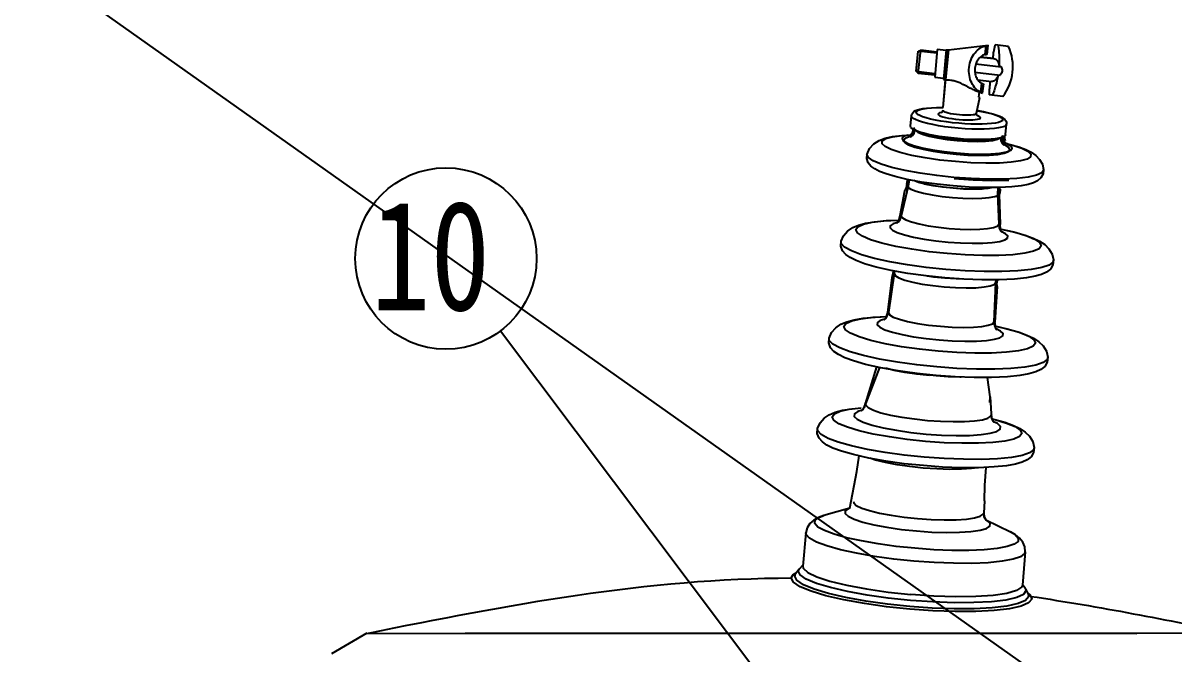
# Model space of a CAD drawing. Header units: millimetres. Extents: x 14764 to 276930, y -11609 to 135619.
# Drawn here: x 256824 to 257333, y 132413 to 132691 of the extents above; entities that cross this region are included whole.
import ezdxf

# ---------------------------------------------------------------- set-up
doc = ezdxf.new("R2010")
doc.units = ezdxf.units.MM
doc.header["$LTSCALE"] = 23.1
doc.layers.get('0').update_dxf_attribs({"linetype": 'CONTINUOUS'})
doc.styles.get("Standard").update_dxf_attribs({"font": 'txt', "width": 0.8})

msp = doc.modelspace()

# ---------------------------------------------------------------- linework, layer by layer
at = {"color": 1}
for p, q in [((256356.4706, 133051.6794), (261130.6565, 129675.6479)), ((257035.3616, 132555.1468), (257189.3991, 132350.7125))]:
    msp.add_line(p, q, dxfattribs=at)
at = {"color": 0, "linetype": 'ByBlock', "lineweight": 25}
for p, q in [((257233.2793, 132679.1936), (257250.807, 132681.2681)), ((257249.4572, 132677.1486), (257249.9099, 132681.128)), ((257250.3499, 132677.2495), (257250.8067, 132681.2647)), ((257259.7897, 132680.7547), (257253.8819, 132681.4268)), ((257218.9685, 132669.633), (257219.9967, 132678.6704)), ((257219.9156, 132669.0166), (257221.058, 132679.0583)), ((257219.9396, 132678.1683), (257221.058, 132679.0582)), ((257228.1972, 132677.7374), (257219.9967, 132678.6704)), ((257228.2438, 132678.2407), (257221.058, 132679.0583)), ((257221.058, 132679.0583), (257228.2438, 132678.2407)), ((257228.348, 132679.3658), (257227.2174, 132667.1526)), ((257232.2575, 132679.0039), (257228.348, 132679.3658)), ((257230.9286, 132653.7998), (257233.2793, 132679.1936)), ((257232.2836, 132679.2857), (257231.0662, 132666.1356)), ((257233.2793, 132679.1936), (257232.062, 132666.0434)), ((257232.2836, 132679.2857), (257233.2793, 132679.1936)), ((257253.4238, 132675.376), (257247.3992, 132676.0614)), ((257247.3992, 132676.0614), (257253.4238, 132675.376)), ((257245.4246, 132673.0311), (257256.5561, 132671.7647)), ((257227.3586, 132668.6784), (257218.9685, 132669.633)), ((257219.0257, 132670.135), (257219.9156, 132669.0166)), ((257227.312, 132668.1751), (257219.9156, 132669.0166)), ((257219.9156, 132669.0166), (257227.312, 132668.1751)), ((257227.2174, 132667.1526), (257231.1269, 132666.7907)), ((257230.9286, 132653.7998), (257232.062, 132666.0434)), ((257231.0662, 132666.1356), (257232.062, 132666.0434)), ((257232.2241, 132665.9852), (257232.062, 132666.0434)), ((257245.0124, 132669.4163), (257256.1448, 132668.1497)), ((257246.2569, 132666.0198), (257252.2813, 132665.3344)), ((257241.7738, 132663.7475), (257241.6674, 132663.7818)), ((257244.768, 132661.4862), (257248.4079, 132660.1807)), ((257247.5652, 132660.5187), (257248.0179, 132664.4981)), ((257248.4083, 132660.184), (257248.8651, 132664.1992)), ((257245.7422, 132651.29), (257247.1753, 132658.2866)), ((257245.7422, 132651.29), (257247.1753, 132658.2866)), ((257246.6824, 132658.3427), (257246.9509, 132660.7032)), ((257246.6824, 132658.3427), (257247.1753, 132658.2866)), ((257257.2764, 132658.6631), (257251.3685, 132659.3353)), ((257230.3852, 132651.6516), (257230.1171, 132651.6104)), ((257216.5795, 132645.5102), (257216.9813, 132650.1035)), ((257246.2666, 132650.1975), (257246.0081, 132650.2852)), ((257258.5392, 132641.8392), (257258.9411, 132646.4325)), ((257212.6579, 132641.4858), (257217.6213, 132641.8125)), ((257212.7673, 132641.5185), (257217.6163, 132641.8054)), ((257216.7755, 132640.9483), (257216.0003, 132640.8082)), ((257217.7432, 132644.1894), (257217.728, 132644.0627)), ((257217.728, 132644.0627), (257217.7777, 132644.168)), ((257219.2331, 132643.4678), (257218.0562, 132643.9955)), ((257257.1261, 132640.7254), (257257.1567, 132640.6131)), ((257257.1638, 132640.7405), (257257.1567, 132640.6131)), ((257258.2931, 132637.108), (257257.5626, 132637.3775)), ((257257.8134, 132639.2398), (257258.0892, 132639.1901)), ((257259.2501, 132637.8237), (257258.5652, 132638.0763)), ((257275.3727, 132626.4273), (257275.3737, 132626.2151)), ((257214.6501, 132620.1442), (257214.8639, 132620.2266)), ((257215.0958, 132622.0594), (257214.7299, 132619.0009)), ((257215.0083, 132621.4043), (257214.768, 132619.4446)), ((257215.8801, 132621.9162), (257215.529, 132619.0538)), ((257213.8945, 132616.9027), (257211.8429, 132605.9902)), ((257215.529, 132619.0538), (257212.487, 132606.0303)), ((257214.7299, 132619.0009), (257215.3106, 132619.7185)), ((257215.3106, 132619.7185), (257215.6254, 132619.8399)), ((257255.1307, 132618.4778), (257254.9796, 132615.6024)), ((257254.9796, 132615.6024), (257255.4926, 132602.2678)), ((257255.0211, 132616.3932), (257255.3101, 132616.219)), ((257255.3101, 132616.219), (257255.7574, 132615.4114)), ((257255.9285, 132618.4921), (257255.7574, 132615.4114)), ((257255.7644, 132615.5372), (257256.1199, 132602.1165)), ((257256.0995, 132617.807), (257255.996, 132615.8377)), ((257256.0374, 132616.6244), (257256.2336, 132616.5061)), ((257211.8429, 132605.9902), (257212.4696, 132606.7647)), ((257212.4696, 132606.7647), (257212.5824, 132606.8082)), ((257205.7541, 132603.8904), (257211.7922, 132604.1423)), ((257255.5337, 132603.0504), (257255.6372, 132602.988)), ((257255.6372, 132602.988), (257256.1199, 132602.1165)), ((257255.8527, 132600.2806), (257256.5505, 132600.1547)), ((257258.4949, 132598.0965), (257256.6234, 132599.0109)), ((257209.3528, 132580.4747), (257206.7902, 132563.2789)), ((257208.9387, 132581.7143), (257208.7864, 132580.4411)), ((257208.7864, 132580.4411), (257209.4362, 132581.2441)), ((257209.4927, 132581.616), (257209.3528, 132580.4747)), ((257208.2807, 132578.809), (257206.3024, 132563.2518)), ((257254.1362, 132576.454), (257253.3792, 132559.2029)), ((257254.9029, 132574.7458), (257253.8549, 132559.0915)), ((257254.2018, 132577.7028), (257254.1415, 132576.5562)), ((257254.1929, 132577.3284), (257254.6934, 132576.4248)), ((257254.7644, 132577.7031), (257254.6934, 132576.4248)), ((257199.9274, 132561.2182), (257206.2017, 132561.547)), ((257200.9798, 132561.3118), (257206.1872, 132561.5269)), ((257206.3024, 132563.2518), (257205.7285, 132561.5079)), ((257206.3024, 132563.2518), (257206.8735, 132563.9575)), ((257253.3365, 132560.0275), (257253.8549, 132559.0915)), ((257256.302, 132555.1323), (257254.4577, 132556.0334)), ((257201.4614, 132539.3245), (257196.5364, 132522.9282)), ((257202.8207, 132539.0192), (257196.6314, 132522.9226)), ((257251.7036, 132526.056), (257250.591, 132534.5913)), ((257251.6007, 132526.0513), (257251.4685, 132523.5353)), ((257251.7036, 132526.056), (257252.2105, 132518.5342)), ((257196.5364, 132522.9282), (257196.0066, 132521.3456)), ((257196.5364, 132522.9282), (257196.6714, 132523.2484)), ((257252.2105, 132518.5342), (257252.3215, 132518.0476)), ((257252.5388, 132516.3944), (257252.3215, 132518.0476)), ((257252.4491, 132516.4144), (257253.2495, 132516.2363)), ((257252.4526, 132516.3887), (257253.8651, 132516.0626)), ((257254.9499, 132514.2411), (257253.1589, 132515.1161)), ((257249.1728, 132480.1308), (257248.8913, 132474.7733)), ((257249.1993, 132480.1321), (257248.9022, 132474.7816)), ((257189.7738, 132476.9917), (257178.2552, 132473.6661)), ((257248.8937, 132474.8189), (257248.9022, 132474.7816)), ((257249.1167, 132473.1264), (257248.9022, 132474.7816)), ((257249.6231, 132472.0958), (257249.1167, 132473.1264)), ((257249.6171, 132472.0951), (257249.8411, 132471.8099)), ((257249.939, 132471.7239), (257249.6231, 132472.0958)), ((257249.8261, 132471.7793), (257260.6953, 132466.4536)), ((257170.2712, 132466.1031), (257168.9817, 132451.3644)), ((257267.2447, 132457.619), (257265.9553, 132442.8803)), ((257164.87, 132447.8293), (257166.163, 132448.4769)), ((257167.2983, 132450.0686), (257165.7627, 132447.9156)), ((257169.015, 132451.7457), (257167.2983, 132450.0686)), ((257267.3881, 132441.3119), (257265.9886, 132443.2613)), ((257267.3881, 132441.3119), (257268.5264, 132438.925))]:
    msp.add_line(p, q, dxfattribs=at)
at = {"color": 0, "linetype": 'ByBlock', "lineweight": 25, "ltscale": 0.5}
for p, q in [((256976.3904, 132421.6953), (256960.6852, 132412.5943)), ((256976.3904, 132421.6953), (257316.6022, 132421.6716)), ((257360.0116, 132421.6953), (257019.7998, 132421.6716))]:
    msp.add_line(p, q, dxfattribs=at)
at = {"color": 0, "linetype": 'ByBlock', "lineweight": 25}
for points in [[(257216.9813, 132650.1035), (257217.1518, 132650.811), (257217.5301, 132651.4575), (257218.0754, 132651.9914), (257218.7484, 132652.4124), (257219.5692, 132652.7586), (257220.6081, 132653.061), (257221.9637, 132653.3311), (257223.7465, 132653.5625), (257225.8232, 132653.7217), (257228.0918, 132653.8031), (257230.5239, 132653.8101), (257230.9286, 132653.7998)], [(257227.5482, 132648.2552), (257225.389, 132648.7262), (257223.4891, 132649.2252), (257221.8871, 132649.7422), (257220.6157, 132650.2665), (257219.7007, 132650.7876), (257219.1608, 132651.2947), (257219.007, 132651.7777), (257219.2423, 132652.2266), (257219.8621, 132652.6323), (257220.8536, 132652.9866), (257222.1968, 132653.2822), (257223.8642, 132653.5131), (257225.8219, 132653.6746), (257228.0301, 132653.7635), (257230.4437, 132653.7778), (257230.9256, 132653.7665)], [(257230.1171, 132651.6104), (257229.4079, 132651.4182), (257228.9635, 132651.1861), (257228.7976, 132650.9211), (257228.915, 132650.6314), (257229.3123, 132650.3257), (257229.9773, 132650.0132), (257230.8899, 132649.7036), (257232.0223, 132649.4062), (257233.3402, 132649.13), (257234.8033, 132648.8835), (257236.3672, 132648.6741), (257237.9822, 132648.5085)], [(257230.8232, 132652.5953), (257230.7102, 132652.1302), (257230.5095, 132651.7819), (257230.3195, 132651.5827), (257230.1974, 132651.495), (257230.1745, 132651.4824)], [(257230.8232, 132652.5953), (257230.8447, 132652.4746), (257231.0774, 132652.2208), (257231.5554, 132651.9574), (257232.2625, 132651.6936), (257233.1747, 132651.4382), (257234.2607, 132651.2001), (257235.4838, 132650.9872), (257236.8021, 132650.8068), (257238.1709, 132650.6652)], [(257238.1709, 132650.6652), (257239.5435, 132650.567), (257240.8731, 132650.5157), (257242.1146, 132650.5129), (257243.2255, 132650.5589), (257244.1681, 132650.652), (257244.9103, 132650.789), (257245.4268, 132650.9654), (257245.7001, 132651.175), (257245.7422, 132651.29)], [(257246.1368, 132650.1124), (257246.1833, 132650.0845), (257246.1594, 132650.1047), (257246.0488, 132650.2219), (257245.901, 132650.4516), (257245.7718, 132650.8164), (257245.7422, 132651.29)], [(257245.8447, 132652.4613), (257246.3213, 132652.3887), (257248.6957, 132651.9555), (257250.8549, 132651.4845), (257252.7548, 132650.9855), (257254.3568, 132650.4685), (257255.6282, 132649.9442), (257256.5432, 132649.4231), (257257.0831, 132648.916), (257257.2369, 132648.433), (257257.0016, 132647.9841), (257256.3818, 132647.5784), (257255.3902, 132647.2241), (257254.0471, 132646.9285), (257252.3797, 132646.6976), (257250.422, 132646.5361)], [(257245.8475, 132652.4938), (257246.3162, 132652.4232), (257248.7267, 132651.9885), (257250.9584, 132651.5084), (257252.9827, 132650.9843), (257254.673, 132650.4488), (257255.9363, 132649.9514), (257256.8892, 132649.4765), (257257.6249, 132648.9956), (257258.2049, 132648.4668), (257258.6412, 132647.8511), (257258.8963, 132647.1574), (257258.9411, 132646.4325)], [(257237.6468, 132644.675), (257234.6643, 132644.9728), (257231.7489, 132645.3377), (257228.9599, 132645.7622), (257226.3542, 132646.2377), (257223.9847, 132646.7546), (257221.8998, 132647.3023), (257220.1419, 132647.8696), (257218.7467, 132648.4451), (257217.7426, 132649.0169), (257217.1501, 132649.5735), (257216.9813, 132650.1035)], [(257237.8355, 132646.8317), (257235.1205, 132647.1028), (257232.4641, 132647.4352), (257229.9226, 132647.822), (257227.5482, 132648.2552)], [(257258.9411, 132646.4325), (257258.6828, 132645.9399), (257258.0027, 132645.4946), (257256.9146, 132645.1058), (257255.4406, 132644.7814), (257253.6109, 132644.5279), (257251.4625, 132644.3506), (257249.0393, 132644.253), (257246.3906, 132644.2372), (257243.5703, 132644.3034), (257240.6358, 132644.4504), (257237.6468, 132644.675)], [(257250.422, 132646.5361), (257248.2138, 132646.4472), (257245.8002, 132646.4329), (257243.2302, 132646.4933), (257240.5564, 132646.6272), (257237.8355, 132646.8317)], [(257237.9822, 132648.5085), (257239.6014, 132648.3912), (257241.178, 132648.3258), (257242.6617, 132648.3145), (257244.0075, 132648.3576), (257245.1743, 132648.4539), (257246.1268, 132648.6003), (257246.836, 132648.7925), (257247.2804, 132649.0246), (257247.4463, 132649.2896), (257247.3289, 132649.5793), (257246.9316, 132649.885), (257246.2666, 132650.1975)], [(257197.3254, 132633.2556), (257198.4583, 132635.7324), (257200.3143, 132637.7736), (257202.6346, 132639.236), (257205.3035, 132640.2383), (257208.5514, 132640.9728), (257212.7673, 132641.5185)], [(257236.3549, 132629.9077), (257229.5056, 132630.6313), (257222.9764, 132631.5704), (257217.0536, 132632.6838), (257211.9962, 132633.9229), (257208.0248, 132635.2335), (257205.3133, 132636.5583), (257203.9801, 132637.8394), (257204.0835, 132639.0208), (257205.619, 132640.051), (257208.5193, 132640.8848), (257212.6579, 132641.4858)], [(257215.3812, 132641.6617), (257213.5035, 132640.938), (257212.8119, 132640.0636), (257213.3411, 132639.0824), (257215.0646, 132638.0436), (257217.896, 132636.9993), (257221.6932, 132636.0018), (257226.266, 132635.1012), (257231.3851, 132634.3426), (257236.7926, 132633.7642)], [(257216.0003, 132640.8082), (257214.19, 132640.1105), (257213.5232, 132639.2675), (257214.0335, 132638.3215), (257215.6951, 132637.3201), (257218.4248, 132636.3132), (257222.0855, 132635.3516), (257226.4942, 132634.4834), (257231.4294, 132633.752), (257236.6424, 132633.1944)], [(257216.5935, 132640.8231), (257216.5083, 132640.7907), (257216.7693, 132640.943), (257217.3762, 132641.4632), (257218.1141, 132642.515), (257218.5039, 132643.7948)], [(257218.0562, 132643.9955), (257217.213, 132644.5177), (257216.7179, 132645.0255), (257216.5795, 132645.5102)], [(257217.728, 132644.0627), (257217.2312, 132642.4337), (257216.745, 132641.7539)], [(257217.8923, 132644.919), (257218.3189, 132644.1039), (257219.7154, 132643.2622), (257222.0094, 132642.4161), (257225.086, 132641.6079), (257228.7908, 132640.8782), (257232.9382, 132640.2636), (257237.3202, 132639.7949)], [(257218.7041, 132643.705), (257218.7049, 132643.7016), (257219.7263, 132642.8508), (257221.778, 132641.9769), (257224.7405, 132641.1307), (257228.4419, 132640.3613), (257232.6669, 132639.7136), (257237.17, 132639.2251)], [(257237.245, 132640.0817), (257234.5093, 132640.352), (257231.8257, 132640.6792), (257229.2403, 132641.0576), (257226.7972, 132641.4808), (257224.5382, 132641.9416), (257222.5021, 132642.432), (257220.7235, 132642.9436), (257219.2331, 132643.4678)], [(257256.8219, 132640.6039), (257255.5712, 132640.2886), (257254.0124, 132640.0312), (257252.1721, 132639.8362), (257250.0817, 132639.7068), (257247.777, 132639.6453), (257245.2976, 132639.6528), (257242.6857, 132639.7291), (257239.9861, 132639.8729), (257237.245, 132640.0817)], [(257237.3202, 132639.7949), (257241.717, 132639.4956), (257245.9081, 132639.3807), (257249.6834, 132639.4559), (257252.8536, 132639.7176), (257255.2597, 132640.1525), (257256.781, 132640.7389), (257257.3428, 132641.4675)], [(257256.3467, 132640.4841), (257256.5124, 132639.1407), (257257.0832, 132637.9453), (257257.5899, 132637.3452), (257257.769, 132637.1938)], [(257258.5392, 132641.8392), (257258.3187, 132641.3859), (257257.743, 132640.9718), (257256.8219, 132640.6039)], [(257257.7192, 132638.1687), (257257.3591, 132638.9356), (257257.1567, 132640.6131)], [(257257.3428, 132641.4675), (257257.5521, 132639.7845), (257258.1186, 132638.6037), (257258.6139, 132638.0187), (257258.7789, 132637.8794)], [(257258.5732, 132639.0724), (257258.3249, 132639.5981), (257258.1206, 132641.2766)], [(257256.877, 132638.3772), (257261.7024, 132637.195), (257265.6737, 132635.8844), (257268.3852, 132634.5596), (257269.7184, 132633.2785), (257269.6151, 132632.0971), (257268.0796, 132631.0669), (257265.1793, 132630.2331), (257261.0407, 132629.632), (257255.8449, 132629.29), (257249.8187, 132629.222), (257243.2256, 132629.431), (257236.3549, 132629.9077)], [(257236.6424, 132633.1944), (257241.8729, 132632.8383), (257246.8602, 132632.7016), (257251.3527, 132632.7911), (257255.1248, 132633.1024), (257257.9879, 132633.6199), (257259.7982, 132634.3176), (257260.465, 132635.1606), (257259.9547, 132636.1066), (257258.2931, 132637.108)], [(257236.7926, 132633.7642), (257242.2181, 132633.3949), (257247.3913, 132633.253), (257252.051, 132633.3459), (257255.9637, 132633.6688), (257258.9335, 132634.2056), (257260.8112, 132634.9293), (257261.5028, 132635.8037), (257260.9736, 132636.7849), (257259.2501, 132637.8237)], [(257237.17, 132639.2251), (257241.6896, 132638.9242), (257245.9629, 132638.8284), (257249.7416, 132638.9434), (257252.8061, 132639.2623), (257254.9783, 132639.7666), (257256.132, 132640.4271), (257256.1334, 132640.4304)], [(257256.8863, 132638.3576), (257260.4999, 132637.5382), (257264.455, 132636.3911), (257267.495, 132635.2553), (257269.9109, 132634.0582), (257271.9279, 132632.661), (257273.6052, 132630.9086), (257274.7991, 132628.795), (257275.3727, 132626.4273)], [(257235.4171, 132619.1884), (257228.2903, 132619.9352), (257221.4354, 132620.9019), (257215.0847, 132622.0614), (257209.7365, 132623.312), (257205.7637, 132624.5001), (257202.8519, 132625.6248), (257200.7064, 132626.733), (257199.0785, 132627.9409), (257197.8547, 132629.4414), (257197.2013, 132631.2953), (257197.3254, 132633.2556)], [(257220.8491, 132624.7606), (257214.1531, 132625.969), (257208.3094, 132627.3182), (257203.5426, 132628.7563), (257200.0358, 132630.2279), (257197.9237, 132631.6766), (257197.2876, 132633.0468), (257197.3254, 132633.2556)], [(257275.3727, 132626.4273), (257275.1588, 132624.4884), (257274.1822, 132622.7548), (257272.6966, 132621.4807), (257270.8596, 132620.5711), (257268.5227, 132619.8518), (257265.4166, 132619.2509), (257261.2404, 132618.7746), (257255.7098, 132618.4805)], [(257275.3737, 132626.2151), (257274.5093, 132624.9763), (257272.1778, 132623.9163), (257268.4687, 132623.076), (257263.5246, 132622.4875), (257257.5354, 132622.1736)], [(257235.326, 132618.1477), (257230.9765, 132618.613), (257226.8597, 132619.2231), (257223.1822, 132619.9474), (257220.1284, 132620.7495), (257218.0294, 132621.5237)], [(257235.7457, 132622.9444), (257228.1401, 132623.7393), (257220.8491, 132624.7606)], [(257235.4254, 132618.1371), (257230.8771, 132618.6236), (257226.5722, 132619.2616), (257222.7267, 132620.019), (257221.9272, 132620.229)], [(257257.5354, 132622.1736), (257250.7313, 132622.1462), (257243.3738, 132622.4065), (257235.7457, 132622.9444)], [(257259.927, 132621.5147), (257252.3917, 132621.4844), (257244.2435, 132621.7727), (257235.7956, 132622.3684)], [(257214.7299, 132619.0009), (257214.2307, 132617.3708), (257213.8945, 132616.9027)], [(257214.768, 132619.4446), (257215.2139, 132618.5928), (257216.6732, 132617.7133), (257219.0706, 132616.829), (257222.2858, 132615.9844), (257226.1576, 132615.2219), (257230.4919, 132614.5795), (257235.0713, 132614.0897)], [(257235.0713, 132614.0897), (257239.6662, 132613.7769), (257244.0461, 132613.6568), (257247.9915, 132613.7355), (257251.3046, 132614.0089), (257253.8191, 132614.4634), (257255.409, 132615.0762), (257255.996, 132615.8377)], [(257252.9383, 132618.4675), (257250.7445, 132618.071), (257247.5978, 132617.8113), (257243.8504, 132617.7366), (257239.6903, 132617.8506), (257235.326, 132618.1477)], [(257255.7098, 132618.4805), (257249.316, 132618.4506), (257242.4765, 132618.691), (257235.4171, 132619.1884)], [(257249.0691, 132617.8522), (257248.2579, 132617.7853), (257244.3393, 132617.7072), (257239.9891, 132617.8264), (257235.4254, 132618.1371)], [(257210.6836, 132602.8818), (257210.5254, 132602.8217), (257210.6984, 132602.9244), (257211.2663, 132603.4042), (257211.9909, 132604.4212), (257212.487, 132606.0303)], [(257211.8429, 132605.9902), (257211.3391, 132604.3583), (257211.1635, 132604.1161)], [(257212.487, 132606.0303), (257212.9521, 132605.1417), (257214.4744, 132604.2242), (257216.9751, 132603.3018), (257220.329, 132602.4208), (257224.3677, 132601.6254), (257228.8889, 132600.9554), (257233.6657, 132600.4445)], [(257185.8626, 132594.7488), (257186.9627, 132597.1987), (257188.7634, 132599.2626), (257191.0054, 132600.7821), (257193.5897, 132601.8755), (257196.6907, 132602.7146), (257200.6245, 132603.3859), (257205.7541, 132603.8904)], [(257232.6913, 132589.3077), (257224.7192, 132590.1409), (257217.0771, 132591.2114), (257210.0585, 132592.4781), (257203.9333, 132593.8922), (257198.9368, 132595.3996), (257195.261, 132596.9422), (257193.0472, 132598.4607), (257192.3806, 132599.8968), (257193.2866, 132601.1953), (257195.7306, 132602.3064), (257199.6184, 132603.1872), (257204.8009, 132603.804)], [(257204.8009, 132603.804), (257211.0786, 132604.133), (257211.7876, 132604.1358)], [(257210.812, 132603.0204), (257208.806, 132602.4437), (257207.5905, 132601.6282), (257207.5086, 132600.6929), (257208.5641, 132599.6787), (257210.7106, 132598.63), (257213.8546, 132597.5924), (257217.8583, 132596.6115), (257222.5472, 132595.7301), (257227.7161, 132594.9866), (257233.1381, 132594.4138)], [(257256.5505, 132600.1547), (257262.6758, 132598.7405), (257267.6723, 132597.2332), (257271.3481, 132595.6906), (257273.5618, 132594.172), (257274.2285, 132592.7359), (257273.3224, 132591.4374), (257270.8785, 132590.3264), (257266.9906, 132589.4456), (257261.8081, 132588.8288), (257255.5304, 132588.4997), (257248.3984, 132588.4711), (257240.6862, 132588.744), (257232.6913, 132589.3077)], [(257233.6657, 132600.4445), (257238.4587, 132600.1182), (257243.0275, 132599.9929), (257247.143, 132600.0749), (257250.5988, 132600.3602), (257253.2218, 132600.8343), (257254.8802, 132601.4735), (257255.4926, 132602.2678)], [(257255.4926, 132602.2678), (257255.7066, 132600.5817), (257256.2659, 132599.4298), (257256.7373, 132598.8774), (257256.8704, 132598.7654)], [(257255.8446, 132600.2973), (257262.1222, 132598.8984), (257266.9912, 132597.5158), (257270.6724, 132596.1775), (257273.5206, 132594.8178), (257275.8278, 132593.2974), (257277.7273, 132591.4253), (257279.1032, 132589.1198), (257279.7535, 132586.5344)], [(257256.4601, 132600.1601), (257256.3278, 132600.4373), (257256.1199, 132602.1165)], [(257215.4201, 132580.5638), (257207.9565, 132581.8887), (257201.3263, 132583.3857), (257196.2428, 132584.8519), (257192.5616, 132586.2225), (257189.9062, 132587.5386), (257187.9572, 132588.9134), (257186.528, 132590.5573), (257185.7475, 132592.5931), (257185.8626, 132594.7488)], [(257215.1626, 132584.3721), (257207.4617, 132585.7126), (257200.6232, 132587.2122), (257194.8799, 132588.8201), (257190.4275, 132590.4813), (257187.4176, 132592.1394), (257185.9526, 132593.7379), (257185.8626, 132594.7488)], [(257233.1381, 132594.4138), (257238.5769, 132594.0364), (257243.7965, 132593.871), (257248.5672, 132593.9248), (257252.6804, 132594.1956), (257255.9568, 132594.6714), (257258.2529, 132595.3315), (257259.4685, 132596.147), (257259.5503, 132597.0823), (257258.4949, 132598.0965)], [(257279.7535, 132586.5344), (257279.4931, 132584.3932), (257278.3619, 132582.5128), (257276.6572, 132581.1392), (257274.4845, 132580.123), (257271.6213, 132579.2882), (257267.7309, 132578.5787), (257262.4347, 132578.0204), (257255.6469, 132577.7037)], [(257279.7535, 132586.5344), (257279.4893, 132585.5545), (257277.769, 132584.2347), (257274.5169, 132583.1245), (257269.8436, 132582.2616), (257263.9084, 132581.6755), (257256.9134, 132581.3861)], [(257208.7864, 132580.4411), (257208.2807, 132578.809), (257208.1721, 132578.6599)], [(257209.3528, 132580.4747), (257209.8372, 132579.5493), (257211.4226, 132578.5938), (257214.027, 132577.6332), (257217.5199, 132576.7156), (257221.7261, 132575.8872), (257226.4347, 132575.1894), (257231.4096, 132574.6573)], [(257232.0821, 132582.3445), (257223.4637, 132583.2365), (257215.1626, 132584.3721)], [(257231.7535, 132578.5885), (257223.4382, 132579.4534), (257215.4201, 132580.5638)], [(257256.9134, 132581.3861), (257249.0967, 132581.4033), (257240.7246, 132581.7264), (257232.0821, 132582.3445)], [(257231.741, 132578.4455), (257226.7952, 132578.9745), (257223.8602, 132579.4095)], [(257231.4096, 132574.6573), (257236.4013, 132574.3175), (257241.1596, 132574.187), (257245.4457, 132574.2724), (257249.0449, 132574.5695), (257251.7766, 132575.0633), (257253.5038, 132575.729), (257254.1415, 132576.5562)], [(257239.6533, 132578.0268), (257236.7036, 132578.1077), (257231.741, 132578.4455)], [(257255.6469, 132577.7037), (257248.0975, 132577.6991), (257240.0481, 132577.9987), (257231.7535, 132578.5885)], [(257254.9869, 132574.5707), (257254.9029, 132574.7458), (257254.6934, 132576.4248)], [(257180.566, 132552.0369), (257181.6877, 132554.5242), (257183.5227, 132556.611), (257185.8048, 132558.144), (257188.4434, 132559.2511), (257191.6259, 132560.1064), (257195.6802, 132560.794), (257200.9798, 132561.3118)], [(257228.7711, 132546.2265), (257220.5272, 132547.0881), (257212.6236, 132548.1952), (257205.365, 132549.5052), (257199.0305, 132550.9677), (257193.8631, 132552.5265), (257190.0616, 132554.1218), (257187.7722, 132555.6922), (257187.0827, 132557.1774), (257188.0196, 132558.5204), (257190.547, 132559.6694), (257194.5678, 132560.5803), (257199.9274, 132561.2182)], [(257205.1799, 132560.3454), (257203.2051, 132559.7777), (257201.9062, 132558.9062), (257201.8187, 132557.9068), (257202.9465, 132556.823), (257205.2403, 132555.7023), (257208.5999, 132554.5936), (257212.8782, 132553.5455), (257217.8887, 132552.6036), (257223.4121, 132551.8091), (257229.206, 132551.197)], [(257205.1329, 132560.2342), (257204.9247, 132560.1558), (257205.0363, 132560.2251), (257205.576, 132560.6772), (257206.2906, 132561.6706), (257206.7902, 132563.2789)], [(257206.7902, 132563.2789), (257207.2941, 132562.3163), (257208.9432, 132561.3224), (257211.6523, 132560.3231), (257215.2856, 132559.3687), (257219.6609, 132558.507), (257224.5588, 132557.7812), (257229.7336, 132557.2276)], [(257229.7336, 132557.2276), (257234.926, 132556.8742), (257239.8754, 132556.7384), (257244.3339, 132556.8273), (257248.0777, 132557.1363), (257250.9192, 132557.6499), (257252.7158, 132558.3424), (257253.3792, 132559.2029)], [(257253.3792, 132559.2029), (257253.5974, 132557.5154), (257254.149, 132556.3923), (257254.5954, 132555.8732), (257254.695, 132555.7892)], [(257254.1325, 132557.275), (257254.0661, 132557.4127), (257253.8549, 132559.0915)], [(257253.6563, 132557.3956), (257259.7801, 132555.9817), (257264.9475, 132554.4229), (257268.7489, 132552.8276), (257271.0384, 132551.2571), (257271.7279, 132549.7719), (257270.7909, 132548.429), (257268.2635, 132547.28), (257264.2428, 132546.3691), (257258.8832, 132545.7312), (257252.3909, 132545.3909), (257245.0151, 132545.3613), (257237.0392, 132545.6435), (257228.7711, 132546.2265)], [(257229.206, 132551.197), (257235.0178, 132550.7937), (257240.5954, 132550.617), (257245.6934, 132550.6745), (257250.0887, 132550.9638), (257253.5898, 132551.4723), (257256.0434, 132552.1776), (257257.3423, 132553.0491), (257257.4298, 132554.0485), (257256.302, 132555.1323)], [(257253.6644, 132557.3791), (257259.1326, 132556.1635), (257264.1656, 132554.7385), (257267.9615, 132553.3636), (257270.8871, 132551.9741), (257273.2452, 132550.4309), (257275.1819, 132548.5386), (257276.588, 132546.2035), (257277.2529, 132543.5779)], [(257227.8333, 132535.5073), (257219.3088, 132536.393), (257211.0862, 132537.5288), (257203.4269, 132538.883), (257196.5901, 132540.4186), (257191.301, 132541.9353), (257187.4778, 132543.3506), (257184.7285, 132544.7048), (257182.721, 132546.1104), (257181.2554, 132547.7801), (257180.4528, 132549.8461), (257180.566, 132552.0369)], [(257210.7386, 132541.3513), (257202.8084, 132542.7316), (257195.7662, 132544.276), (257189.8519, 132545.9317), (257185.2669, 132547.6424), (257182.1673, 132549.3499), (257180.6587, 132550.9959), (257180.566, 132552.0369)], [(257228.1619, 132539.2633), (257219.2868, 132540.1819), (257210.7386, 132541.3513)], [(257277.2529, 132543.5779), (257276.9845, 132541.4022), (257275.8264, 132539.4962), (257274.0813, 132538.1036), (257271.8457, 132537.0673), (257268.883, 132536.2112), (257264.8444, 132535.4822), (257259.3358, 132534.9098), (257252.3425, 132534.5912), (257244.5946, 132534.5916), (257236.3385, 132534.9016), (257227.8333, 132535.5073)], [(257253.7326, 132538.2764), (257245.6832, 132538.294), (257237.0617, 132538.6268), (257228.1619, 132539.2633)], [(257277.2529, 132543.5779), (257276.9808, 132542.5688), (257275.2093, 132541.2097), (257271.8603, 132540.0665), (257267.0479, 132539.1779), (257260.9359, 132538.5744), (257253.7326, 132538.2764)], [(257224.9379, 132535.497), (257219.3877, 132536.0834), (257214.0976, 132536.8443), (257209.2987, 132537.7464), (257205.5429, 132538.6666)], [(257227.815, 132535.2974), (257222.4717, 132535.8689), (257217.4144, 132536.6184), (257216.7973, 132536.7399)], [(257238.9167, 132534.8048), (257238.2869, 132534.7923), (257233.1763, 132534.9324), (257227.815, 132535.2974)], [(257175.4514, 132512.1022), (257176.5659, 132514.577), (257178.3895, 132516.6562), (257180.6583, 132518.1847), (257183.2787, 132519.2871), (257186.4339, 132520.137), (257190.4478, 132520.8192)], [(257223.1977, 132506.4149), (257215.0447, 132507.2669), (257207.2281, 132508.3618), (257200.0495, 132509.6574), (257193.7847, 132511.1038), (257188.6742, 132512.6455), (257184.9147, 132514.2232), (257182.6504, 132515.7763), (257181.9685, 132517.2452), (257182.8951, 132518.5733), (257185.3947, 132519.7096), (257189.3711, 132520.6105), (257194.6717, 132521.2414)], [(257195.1895, 132520.1828), (257193.287, 132519.6359), (257191.7786, 132518.6239), (257191.677, 132517.4632), (257192.9868, 132516.2046), (257195.6506, 132514.9031), (257199.5521, 132513.6155), (257204.5207, 132512.3983), (257210.3393, 132511.3044), (257216.7538, 132510.3818), (257223.4826, 132509.6709)], [(257194.9424, 132519.9854), (257194.9731, 132520.0057), (257195.4313, 132520.3807), (257196.121, 132521.314), (257196.6314, 132522.9226)], [(257196.6314, 132522.9226), (257196.7372, 132522.3834), (257197.8603, 132521.3041), (257200.1444, 132520.1881), (257203.4899, 132519.0841), (257207.7503, 132518.0403), (257212.7396, 132517.1023), (257218.2397, 132516.3112), (257224.0102, 132515.7015)], [(257253.8651, 132516.0626), (257258.9755, 132514.5209), (257262.7351, 132512.9432), (257264.9994, 132511.3901), (257265.6813, 132509.9212), (257264.7546, 132508.5931), (257262.2551, 132507.4568), (257258.2786, 132506.5559), (257252.9781, 132505.925), (257246.5573, 132505.5885), (257239.2627, 132505.5592), (257231.3748, 132505.8382), (257223.1977, 132506.4149)], [(257223.4826, 132509.6709), (257230.2323, 132509.2026), (257236.7096, 132508.9973), (257242.6299, 132509.0641), (257247.7344, 132509.4001), (257251.8003, 132509.9906), (257254.6496, 132510.8097), (257256.1581, 132511.8218), (257256.2597, 132512.9825), (257254.9499, 132514.2411)], [(257224.0102, 132515.7015), (257229.7989, 132515.2999), (257235.3528, 132515.1239), (257240.4292, 132515.1813), (257244.8062, 132515.4694), (257248.2925, 132515.9757), (257250.7358, 132516.6781), (257252.0292, 132517.5459), (257252.227, 132518.0586)], [(257252.227, 132518.0586), (257252.4547, 132516.3726), (257252.9856, 132515.3214), (257253.3006, 132514.9481)], [(257253.2495, 132516.2363), (257258.2276, 132514.8255), (257261.9852, 132513.4627), (257264.8848, 132512.0833), (257267.226, 132510.5477), (257269.1502, 132508.6622), (257270.5463, 132506.3369), (257271.2063, 132503.7247)], [(257222.2599, 132495.6956), (257213.8049, 132496.5744), (257205.6503, 132497.7018), (257198.056, 132499.0463), (257191.2877, 132500.5691), (257186.0675, 132502.0689), (257182.292, 132503.4693), (257179.5741, 132504.8107), (257177.5863, 132506.206), (257176.1328, 132507.8671), (257175.3376, 132509.923), (257175.4514, 132512.1022)], [(257197.4793, 132502.8866), (257190.5051, 132504.416), (257184.6478, 132506.0558), (257180.107, 132507.75), (257177.0373, 132509.441), (257175.5432, 132511.0712), (257175.4514, 132512.1022)], [(257271.2063, 132503.7247), (257270.9406, 132501.5605), (257269.7915, 132499.6631), (257268.06, 132498.2768), (257265.8455, 132497.2473), (257262.9163, 132496.3983), (257258.9277, 132495.6758), (257253.4907, 132495.1081), (257246.564, 132494.7899), (257238.8822, 132494.7887), (257230.695, 132495.0953), (257222.2599, 132495.6956)], [(257271.2063, 132503.7247), (257270.9369, 132502.7253), (257269.1824, 132501.3793), (257265.8656, 132500.2471), (257261.0996, 132499.3671), (257255.0466, 132498.7694)], [(257189.7738, 132476.9917), (257192.8465, 132493.0876), (257193.82, 132499.9994)], [(257222.5885, 132499.4516), (257213.799, 132500.3614), (257205.3331, 132501.5195), (257197.4793, 132502.8866)], [(257222.1675, 132494.6398), (257216.2459, 132495.2654), (257210.6017, 132496.0773), (257205.4817, 132497.0398), (257201.1096, 132498.1109), (257198.5289, 132498.9626)], [(257255.0466, 132498.7694), (257247.9127, 132498.4742), (257239.9409, 132498.4917), (257231.4026, 132498.8213), (257222.5885, 132499.4516)], [(257246.1823, 132494.7899), (257243.5083, 132494.4015), (257239.0167, 132494.1058), (257233.8073, 132494.047), (257228.1079, 132494.2276), (257222.1675, 132494.6398)], [(257249.1728, 132480.1308), (257249.3187, 132487.1112), (257250.0273, 132494.949)], [(257191.3245, 132479.8097), (257191.4341, 132479.2514), (257192.597, 132478.1339), (257194.9621, 132476.9783), (257198.4262, 132475.8351), (257202.8377, 132474.7543), (257208.0039, 132473.7831), (257213.699, 132472.9639), (257219.6741, 132472.3326)], [(257178.2552, 132473.6661), (257175.8163, 132472.804), (257173.7806, 132471.7042), (257172.0679, 132470.214), (257170.8337, 132468.2924), (257170.2712, 132466.1031)], [(257218.5255, 132459.2042), (257210.2514, 132460.0606), (257202.2811, 132461.1509), (257194.887, 132462.438), (257188.3212, 132463.8778), (257182.8068, 132465.4216), (257178.5318, 132467.0166), (257175.6418, 132468.6086), (257174.2352, 132470.1433), (257174.3599, 132471.5685), (257176.0116, 132472.8357), (257178.2552, 132473.6661)], [(257189.2308, 132476.7641), (257187.7338, 132475.7598), (257187.6331, 132474.6079), (257188.9329, 132473.3589), (257191.5765, 132472.0673), (257195.4484, 132470.7895), (257200.3791, 132469.5815), (257206.1536, 132468.496), (257212.5194, 132467.5804), (257219.1966, 132466.875)], [(257219.6741, 132472.3326), (257225.668, 132471.9168), (257231.4188, 132471.7345), (257236.6752, 132471.7939), (257241.2074, 132472.0922), (257244.8173, 132472.6165), (257247.3472, 132473.3438), (257248.6865, 132474.2424), (257248.8913, 132474.7733)], [(257248.8913, 132474.7733), (257249.109, 132473.1241), (257249.6171, 132472.0951)], [(257219.1966, 132466.875), (257225.8951, 132466.4102), (257232.323, 132466.2065), (257238.1983, 132466.2728), (257243.2639, 132466.6062), (257247.2988, 132467.1922), (257250.1265, 132468.0052), (257251.6234, 132469.0095), (257251.7242, 132470.1613), (257250.4244, 132471.4104), (257249.8092, 132471.7525)], [(257218.0315, 132453.5572), (257209.1344, 132454.4781), (257200.5651, 132455.6504), (257192.6153, 132457.0341), (257185.5557, 132458.5823), (257179.6268, 132460.2421), (257175.0305, 132461.957), (257171.9233, 132463.6687), (257170.411, 132465.3188), (257170.2712, 132466.1031)], [(257260.6953, 132466.4536), (257262.7606, 132465.2461), (257264.1671, 132463.7114), (257264.0425, 132462.2862), (257262.3908, 132461.019), (257259.2682, 132459.9531), (257254.7813, 132459.1246), (257249.0826, 132458.5619), (257242.3665, 132458.284), (257234.8613, 132458.3005), (257226.8228, 132458.6108), (257218.5255, 132459.2042)], [(257267.2447, 132457.619), (257267.0723, 132459.867), (257266.19, 132461.9782), (257264.7608, 132463.7449), (257262.9465, 132465.1817), (257260.6953, 132466.4536)], [(257267.2447, 132457.619), (257266.9709, 132456.8709), (257265.195, 132455.5085), (257261.8377, 132454.3624), (257257.0134, 132453.4717), (257250.8864, 132452.8666), (257243.6653, 132452.5678), (257235.5959, 132452.5856), (257226.9532, 132452.9191), (257218.0315, 132453.5572)], [(257216.1749, 132432.3365), (257205.9912, 132433.4027), (257196.1692, 132434.7844), (257187.0973, 132436.4309), (257179.1647, 132438.2721), (257172.6482, 132440.2427), (257167.8125, 132442.2625), (257164.8417, 132444.2532), (257163.8514, 132446.1367), (257164.87, 132447.8293)], [(257188.0048, 132437.485), (257180.2947, 132439.2759), (257173.9618, 132441.1925), (257169.263, 132443.1569), (257166.377, 132445.0928), (257165.4157, 132446.9242), (257165.7698, 132447.9256)], [(257170.5091, 132445.5948), (257167.7881, 132447.4612), (257166.9687, 132449.2263), (257167.2983, 132450.0686)], [(257168.9839, 132451.3642), (257169.1714, 132450.4732), (257171.1303, 132448.5908), (257175.1144, 132446.6442), (257180.9497, 132444.7185), (257188.3809, 132442.8979), (257197.0834, 132441.2618), (257206.6769, 132439.882), (257216.742, 132438.8185)], [(257188.6965, 132440.1081), (257181.1681, 132441.8462), (257175.0269, 132443.6989), (257170.5091, 132445.5948)], [(257265.9531, 132442.8805), (257265.6137, 132442.0356), (257263.3577, 132440.5219), (257259.096, 132439.2967), (257253.0151, 132438.4136), (257245.3806, 132437.911), (257236.5261, 132437.8111), (257226.8388, 132438.118), (257216.742, 132438.8185)], [(257216.2769, 132433.5021), (257206.3706, 132434.5395), (257196.8228, 132435.8834), (257188.0048, 132437.485)], [(257216.5139, 132436.2116), (257206.7159, 132437.2355), (257197.323, 132438.5513), (257188.6965, 132440.1081)], [(257268.227, 132439.5529), (257269.4689, 132438.5951), (257270.087, 132436.7728), (257268.7189, 132435.1054), (257265.4038, 132433.6762), (257260.2726, 132432.5412), (257253.518, 132431.744), (257245.4113, 132431.3164), (257236.2298, 132431.2744), (257226.3532, 132431.62), (257216.1749, 132432.3365)], [(257266.4529, 132438.8292), (257263.4492, 132437.4636), (257258.6708, 132436.381), (257252.3012, 132435.6229)], [(257268.5209, 132438.9366), (257268.6835, 132437.8214), (257267.3544, 132436.1999), (257264.1331, 132434.8096), (257259.1466, 132433.7051), (257252.5817, 132432.9289)], [(257267.3881, 132441.3119), (257267.5664, 132440.4252), (257266.4529, 132438.8292)], [(257252.5817, 132432.9289), (257244.7023, 132432.5121), (257235.7775, 132432.4702), (257226.1766, 132432.8055), (257216.2769, 132433.5021)], [(257252.3012, 132435.6229), (257244.5854, 132435.2185), (257235.8196, 132435.1832), (257226.3409, 132435.5186), (257216.5139, 132436.2116)]]:
    msp.add_lwpolyline(points, dxfattribs=at)
at = {"color": 1}
msp.add_circle((257011.2661, 132587.1256), 40.0405, dxfattribs=at)
at = {"color": 0, "linetype": 'ByBlock', "lineweight": 25}
msp.add_ellipse((257240.57, 132671.7526), major_axis=(15.5218, 14.4744), ratio=1, start_param=4.86809347, end_param=5.9707274, dxfattribs=at)
for points, knots in [([(257247.5652, 132660.5187), (257246.7316, 132660.9125), (257245.1266, 132662.0924), (257243.3684, 132664.6795), (257242.3667, 132667.9481), (257242.2918, 132671.5567), (257243.1754, 132675.0562), (257244.8858, 132678.0163), (257247.1802, 132680.1423), (257249.0091, 132680.9315), (257249.9099, 132681.128)], [0, 0, 0, 0, 0.10736636, 0.22630126, 0.35851431, 0.5, 0.64148569, 0.77369874, 0.89263364, 1, 1, 1, 1]), ([(257249.9099, 132681.128), (257249.9608, 132681.1391), (257250.1383, 132681.1767), (257250.3171, 132681.2101), (257250.4457, 132681.2253)], [0, 0, 0, 0, 0.28672307, 1, 1, 1, 1]), ([(257253.8819, 132681.4268), (257253.7387, 132680.9571), (257253.5018, 132679.9902), (257253.1487, 132677.9936), (257252.9646, 132676.4679), (257252.8469, 132675.4416)], [0, 0, 0, 0, 0.24224861, 0.49037881, 1, 1, 1, 1]), ([(257255.2639, 132681.2696), (257255.3516, 132680.5463), (257255.5257, 132679.0736), (257255.7746, 132676.0561), (257255.7898, 132673.7508), (257255.7036, 132672.2085)], [0, 0, 0, 0, 0.24067415, 0.48977302, 1, 1, 1, 1]), ([(257249.4572, 132677.1486), (257248.912, 132677.0262), (257247.8072, 132676.5248), (257246.4478, 132675.1959), (257245.4481, 132673.3786), (257244.93, 132671.2565), (257244.9582, 132669.0723), (257245.5241, 132667.0769), (257246.5502, 132665.4765), (257247.5141, 132664.7398), (257248.0179, 132664.4981)], [0, 0, 0, 0, 0.10719532, 0.22652314, 0.35896314, 0.49999928, 0.64103551, 0.77347599, 0.89280434, 1, 1, 1, 1]), ([(257249.4572, 132677.1486), (257249.5061, 132677.1595), (257249.6774, 132677.196), (257249.8509, 132677.2257), (257249.9757, 132677.2336)], [0, 0, 0, 0, 0.28599691, 1, 1, 1, 1]), ([(257250.3501, 132677.2514), (257250.3817, 132677.25), (257250.1003, 132677.2476), (257250.0688, 132677.2395), (257249.9757, 132677.2336)], [0, 0, 0, 0, 0.25364255, 1, 1, 1, 1]), ([(257253.4238, 132675.376), (257253.7162, 132675.3427), (257254.3204, 132675.1135), (257255.0285, 132674.3907), (257255.5162, 132673.3855), (257255.6681, 132672.6147), (257255.7036, 132672.2085)], [0, 0, 0, 0, 0.21067216, 0.44373558, 0.70818732, 1, 1, 1, 1]), ([(257255.7036, 132672.2085), (257255.861, 132672.198), (257256.1868, 132672.1143), (257256.4538, 132671.9005), (257256.5561, 132671.7647)], [0, 0, 0, 0, 0.48117193, 1, 1, 1, 1]), ([(257256.5561, 132671.7647), (257256.7452, 132671.5135), (257256.9934, 132670.8838), (257257.0266, 132669.8803), (257256.7688, 132668.9099), (257256.3855, 132668.352), (257256.1448, 132668.1497)], [0, 0, 0, 0, 0.24091752, 0.4999999, 0.7590822, 1, 1, 1, 1]), ([(257244.768, 132661.4862), (257244.2335, 132661.6779), (257243.1366, 132662.1939), (257240.8953, 132663.4156), (257238.5879, 132664.6842), (257236.1746, 132665.5052), (257234.5567, 132665.7837), (257233.3882, 132665.8361), (257232.6472, 132665.8875), (257232.348, 132665.9408), (257232.2241, 132665.9852)], [0, 0, 0, 0, 0.12644483, 0.26899541, 0.56890897, 0.71053703, 0.83442323, 0.93297236, 0.97069085, 1, 1, 1, 1]), ([(257255.2144, 132667.9087), (257255.0886, 132667.521), (257254.7674, 132666.8039), (257254.0664, 132665.9341), (257253.214, 132665.3887), (257252.5738, 132665.3011), (257252.2813, 132665.3344)], [0, 0, 0, 0, 0.29181213, 0.55626395, 0.78932761, 1, 1, 1, 1]), ([(257255.2144, 132667.9087), (257254.952, 132666.3865), (257254.4193, 132664.1436), (257253.4989, 132661.2591), (257252.9985, 132659.8631), (257252.7505, 132659.178)], [0, 0, 0, 0, 0.51022698, 0.75932585, 1, 1, 1, 1]), ([(257256.1448, 132668.1497), (257256.0146, 132668.0403), (257255.7065, 132667.8921), (257255.3701, 132667.8837), (257255.2144, 132667.9087)], [0, 0, 0, 0, 0.51882798, 1, 1, 1, 1]), ([(257248.0179, 132664.4981), (257248.0631, 132664.4764), (257248.2218, 132664.4024), (257248.3842, 132664.3345), (257248.5041, 132664.2988)], [0, 0, 0, 0, 0.28599693, 1, 1, 1, 1]), ([(257248.5041, 132664.2988), (257248.5935, 132664.2721), (257248.6224, 132664.2571), (257248.8961, 132664.1916), (257248.8649, 132664.1973)], [0, 0, 0, 0, 0.74635659, 1, 1, 1, 1]), ([(257251.7045, 132665.4), (257251.5887, 132664.3735), (257251.4253, 132662.8454), (257251.3209, 132660.8206), (257251.3345, 132659.8251), (257251.3685, 132659.3353)], [0, 0, 0, 0, 0.50962119, 0.75775139, 1, 1, 1, 1]), ([(257247.5652, 132660.5187), (257247.6122, 132660.4964), (257247.7768, 132660.42), (257247.9435, 132660.3472), (257248.0654, 132660.3035)], [0, 0, 0, 0, 0.28672306, 1, 1, 1, 1])]:
    msp.add_open_spline(points, degree=3, knots=knots, dxfattribs=at)
at = {"color": 0, "linetype": 'ByBlock', "lineweight": 25, "ltscale": 0.5}
for points in [[(257163.9381, 132445.9718), (257100.6272, 132445.9674), (257037.3221, 132433.8311), (256976.9378, 132421.6685)], [(257269.6722, 132437.9958), (257300.0698, 132433.4865), (257330.112, 132427.5806), (257359.4642, 132421.6685)]]:
    msp.add_open_spline(points, degree=3, dxfattribs=at)

# ---------------------------------------------------------------- texts
at = {"color": 3, "linetype": 'Continuous', "insert": (257030.7906, 132612.7078), "char_height": 48.384, "width": 38.7072, "attachment_point": 3, "line_spacing_factor": 0.9}
msp.add_mtext('10', dxfattribs=at)

doc.saveas('drawing.dxf')
